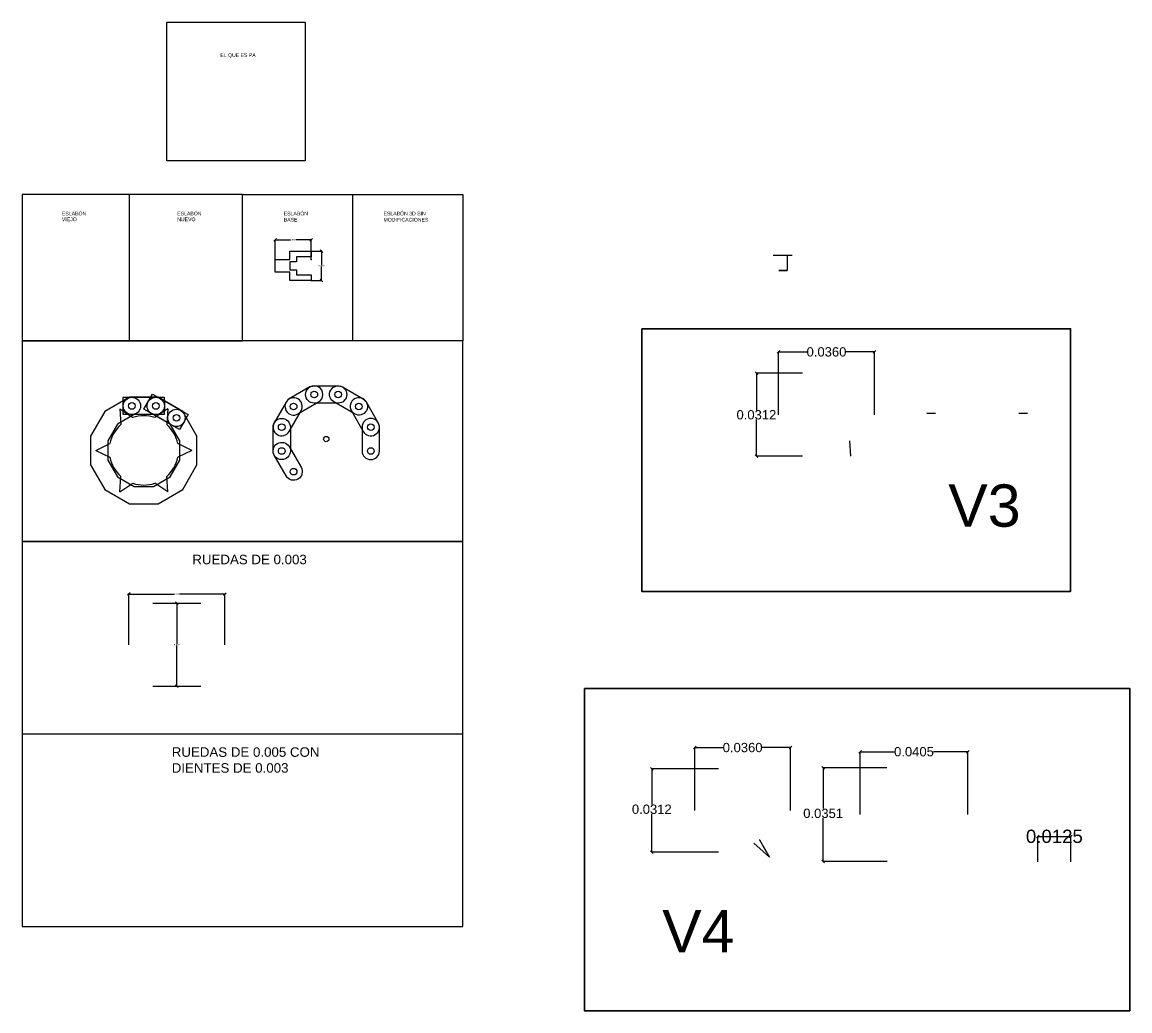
# Model space of a CAD drawing. Header units: millimetres. Extents: x 6495.02 to 6498.45, y 1663.36 to 1663.96.
# Drawn here: x 6495.0248 to 6495.4408, y 1663.5867 to 1663.9579 of the extents above; entities that cross this region are included whole.
import ezdxf

# ---------------------------------------------------------------- set-up
doc = ezdxf.new("R2010")
doc.units = ezdxf.units.MM
doc.layers.add('COTAS', color=7, linetype='Continuous', plot=False)
doc.layers.add('otros', color=10, linetype='Continuous')
doc.styles.get("Standard").update_dxf_attribs({"font": 'arial.ttf'})
doc.dimstyles.get("Standard").update_dxf_attribs({"dimtxt": 0.0005, "dimasz": 0.001, "dimexe": 0, "dimexo": 0, "dimgap": 0, "dimtad": 0, "dimtih": 1, "dimtoh": 1, "dimdec": 4, "dimzin": 0, "dimdsep": 46, "dimtxsty": 'Standard', "dimblk": 'OBLIQUE', "dimcen": 0, "dimadec": 0, "dimazin": 0, "dimtfac": 1, "dimtdec": 4, "dimtofl": 0, "dimtmove": 0, "dimatfit": 3, "dimldrblk": 'NONE', "dimfxl": 1, "dimtolj": 1, "dimtzin": 0, "dimarcsym": 0})

# ---------------------------------------------------------------- blocks, each defined once
blk = doc.blocks.new('_Oblique')
at = {"color": 0, "linetype": 'ByBlock', "lineweight": -2}
blk.add_line((-0.5, -0.5), (0.5, 0.5), dxfattribs=at)
blk = doc.blocks.new('*D6')
at = {"layer": 'COTAS', "color": 0, "lineweight": -2, "transparency": 16777216}
for p, q in [((6495.11989, 1663.86883), (6495.11989, 1663.87618)), ((6495.11989, 1663.87618), (6495.12558, 1663.87618)), ((6495.13335, 1663.87618), (6495.12766, 1663.87618)), ((6495.13335, 1663.86883), (6495.13335, 1663.87618))]:
    blk.add_line(p, q, dxfattribs=at)
at = {"layer": 'COTAS', "color": 0, "transparency": 16777216}
for p in [(6495.13335, 1663.87618), (6495.11989, 1663.86883), (6495.13335, 1663.86883)]:
    blk.add_point(p, dxfattribs=at)
at = {"layer": 'COTAS', "color": 0, "lineweight": -2, "transparency": 16777216, "xscale": 0.001, "yscale": 0.001, "zscale": 0.001, "rotation": 180}
blk.add_blockref('_Oblique', (6495.11989, 1663.87618), dxfattribs=at)
at = {"layer": 'COTAS', "color": 0, "lineweight": -2, "transparency": 16777216, "xscale": 0.001, "yscale": 0.001, "zscale": 0.001}
blk.add_blockref('_Oblique', (6495.13335, 1663.87618), dxfattribs=at)
at = {"layer": 'COTAS', "color": 0, "transparency": 16777216, "insert": (6495.12662, 1663.87618), "char_height": 0.0005, "attachment_point": 5}
blk.add_mtext('\\A1;0.0135', dxfattribs=at)
blk = doc.blocks.new('_None')
blk = doc.blocks.new('*D7')
at = {"layer": 'COTAS', "color": 0, "lineweight": -2, "transparency": 16777216}
for p, q in [((6495.13335, 1663.87195), (6495.13723, 1663.87195)), ((6495.13723, 1663.87195), (6495.13723, 1663.86671)), ((6495.13723, 1663.86095), (6495.13723, 1663.8662)), ((6495.13335, 1663.86095), (6495.13723, 1663.86095))]:
    blk.add_line(p, q, dxfattribs=at)
at = {"layer": 'COTAS', "color": 0, "transparency": 16777216}
for p in [(6495.13335, 1663.87195), (6495.13723, 1663.87195), (6495.13335, 1663.86095)]:
    blk.add_point(p, dxfattribs=at)
at = {"layer": 'COTAS', "color": 0, "lineweight": -2, "transparency": 16777216, "xscale": 0.001, "yscale": 0.001, "zscale": 0.001}
for p, rotation in [((6495.13723, 1663.87195), 90), ((6495.13723, 1663.86095), 270)]:
    blk.add_blockref('_Oblique', p, dxfattribs=dict(at, rotation=rotation))
at = {"layer": 'COTAS', "color": 0, "transparency": 16777216, "insert": (6495.13723, 1663.86645), "char_height": 0.0005, "attachment_point": 5}
blk.add_mtext('\\A1;0.0110', dxfattribs=at)
blk = doc.blocks.new('*D8')
at = {"layer": 'COTAS', "color": 0, "lineweight": -2, "transparency": 16777216}
for p, q in [((6495.06492, 1663.72414), (6495.06492, 1663.7432)), ((6495.06492, 1663.7432), (6495.08189, 1663.7432)), ((6495.10092, 1663.7432), (6495.08396, 1663.7432)), ((6495.10092, 1663.72414), (6495.10092, 1663.7432))]:
    blk.add_line(p, q, dxfattribs=at)
at = {"layer": 'Defpoints', "color": 0, "transparency": 16777216}
for p in [(6495.10092, 1663.7432), (6495.06492, 1663.72414), (6495.10092, 1663.72414)]:
    blk.add_point(p, dxfattribs=at)
at = {"layer": 'COTAS', "color": 0, "lineweight": -2, "transparency": 16777216, "xscale": 0.001, "yscale": 0.001, "zscale": 0.001, "rotation": 180}
blk.add_blockref('_Oblique', (6495.06492, 1663.7432), dxfattribs=at)
at = {"layer": 'COTAS', "color": 0, "lineweight": -2, "transparency": 16777216, "xscale": 0.001, "yscale": 0.001, "zscale": 0.001}
blk.add_blockref('_Oblique', (6495.10092, 1663.7432), dxfattribs=at)
at = {"layer": 'COTAS', "color": 0, "transparency": 16777216, "insert": (6495.08292, 1663.7432), "char_height": 0.0005, "attachment_point": 5}
blk.add_mtext('\\A1;0.0360', dxfattribs=at)
blk = doc.blocks.new('*D9')
at = {"layer": 'COTAS', "color": 0, "lineweight": -2, "transparency": 16777216}
for p, q in [((6495.08292, 1663.73973), (6495.08292, 1663.7244)), ((6495.08292, 1663.70855), (6495.08292, 1663.72389))]:
    blk.add_line(p, q, dxfattribs=at)
at = {"layer": 'Defpoints', "color": 0, "transparency": 16777216}
for p in [(6495.08292, 1663.73973), (6495.08292, 1663.70855), (6495.08292, 1663.70855)]:
    blk.add_point(p, dxfattribs=at)
at = {"layer": 'COTAS', "color": 0, "lineweight": -2, "transparency": 16777216, "xscale": 0.001, "yscale": 0.001, "zscale": 0.001}
for p, rotation in [((6495.08292, 1663.73973), 90), ((6495.08292, 1663.70855), 270)]:
    blk.add_blockref('_Oblique', p, dxfattribs=dict(at, rotation=rotation))
at = {"layer": 'COTAS', "color": 0, "transparency": 16777216, "insert": (6495.08292, 1663.72414), "char_height": 0.0005, "attachment_point": 5}
blk.add_mtext('\\A1;0.0312', dxfattribs=at)
blk = doc.blocks.new('*D14')
at = {"layer": 'COTAS', "color": 0, "lineweight": -2, "transparency": 16777216}
for p, q in [((6495.30886, 1663.81048), (6495.30886, 1663.83409)), ((6495.30886, 1663.83409), (6495.31961, 1663.83409)), ((6495.34486, 1663.83409), (6495.33412, 1663.83409)), ((6495.34486, 1663.81048), (6495.34486, 1663.83409))]:
    blk.add_line(p, q, dxfattribs=at)
at = {"layer": 'Defpoints', "color": 0, "transparency": 16777216}
for p in [(6495.34486, 1663.83409), (6495.30886, 1663.81048, 0.00679), (6495.34486, 1663.81048, 0.00679)]:
    blk.add_point(p, dxfattribs=at)
at = {"layer": 'COTAS', "color": 0, "lineweight": -2, "transparency": 16777216, "xscale": 0.001, "yscale": 0.001, "zscale": 0.001, "rotation": 180}
blk.add_blockref('_Oblique', (6495.30886, 1663.83409), dxfattribs=at)
at = {"layer": 'COTAS', "color": 0, "lineweight": -2, "transparency": 16777216, "xscale": 0.001, "yscale": 0.001, "zscale": 0.001}
blk.add_blockref('_Oblique', (6495.34486, 1663.83409), dxfattribs=at)
at = {"layer": 'COTAS', "color": 0, "transparency": 16777216, "insert": (6495.32686, 1663.83409), "char_height": 0.0035, "attachment_point": 5}
blk.add_mtext('\\A1;0.0360', dxfattribs=at)
blk = doc.blocks.new('*D15')
at = {"layer": 'COTAS', "color": 0, "lineweight": -2, "transparency": 16777216}
for p, q in [((6495.31786, 1663.82606), (6495.30054, 1663.82606)), ((6495.30054, 1663.82606), (6495.30054, 1663.81226)), ((6495.30054, 1663.79489), (6495.30054, 1663.80869)), ((6495.31786, 1663.79489), (6495.30054, 1663.79489))]:
    blk.add_line(p, q, dxfattribs=at)
at = {"layer": 'Defpoints', "color": 0, "transparency": 16777216}
for p in [(6495.31786, 1663.82606, 0.00679), (6495.30054, 1663.79489), (6495.31786, 1663.79489, 0.00679)]:
    blk.add_point(p, dxfattribs=at)
at = {"layer": 'COTAS', "color": 0, "lineweight": -2, "transparency": 16777216, "xscale": 0.001, "yscale": 0.001, "zscale": 0.001}
for p, rotation in [((6495.30054, 1663.82606), 90), ((6495.30054, 1663.79489), 270)]:
    blk.add_blockref('_Oblique', p, dxfattribs=dict(at, rotation=rotation))
at = {"layer": 'COTAS', "color": 0, "lineweight": 5, "transparency": 16777216, "insert": (6495.30054, 1663.81048), "char_height": 0.0035, "attachment_point": 5}
blk.add_mtext('\\A1;0.0312', dxfattribs=at)
blk = doc.blocks.new('*D22')
at = {"layer": 'COTAS', "color": 0, "lineweight": -2, "transparency": 16777216}
for p, q in [((6495.27737, 1663.66192), (6495.27737, 1663.68553)), ((6495.27737, 1663.68553), (6495.28812, 1663.68553)), ((6495.31337, 1663.68553), (6495.30263, 1663.68553)), ((6495.31337, 1663.66192), (6495.31337, 1663.68553))]:
    blk.add_line(p, q, dxfattribs=at)
at = {"layer": 'Defpoints', "color": 0, "transparency": 16777216}
for p in [(6495.31337, 1663.68553), (6495.27737, 1663.66192, 0.00679), (6495.31337, 1663.66192, 0.00679)]:
    blk.add_point(p, dxfattribs=at)
at = {"layer": 'COTAS', "color": 0, "lineweight": -2, "transparency": 16777216, "xscale": 0.001, "yscale": 0.001, "zscale": 0.001, "rotation": 180}
blk.add_blockref('_Oblique', (6495.27737, 1663.68553), dxfattribs=at)
at = {"layer": 'COTAS', "color": 0, "lineweight": -2, "transparency": 16777216, "xscale": 0.001, "yscale": 0.001, "zscale": 0.001}
blk.add_blockref('_Oblique', (6495.31337, 1663.68553), dxfattribs=at)
at = {"layer": 'COTAS', "color": 0, "transparency": 16777216, "insert": (6495.29537, 1663.68553), "char_height": 0.0035, "attachment_point": 5}
blk.add_mtext('\\A1;0.0360', dxfattribs=at)
blk = doc.blocks.new('*D23')
at = {"layer": 'COTAS', "color": 0, "lineweight": -2, "transparency": 16777216}
for p, q in [((6495.28637, 1663.67751), (6495.26126, 1663.67751)), ((6495.26126, 1663.67751), (6495.26126, 1663.66416)), ((6495.26126, 1663.64633), (6495.26126, 1663.66058)), ((6495.28637, 1663.64633), (6495.26126, 1663.64633))]:
    blk.add_line(p, q, dxfattribs=at)
at = {"layer": 'Defpoints', "color": 0, "transparency": 16777216}
for p in [(6495.28637, 1663.67751, 0.00679), (6495.26126, 1663.64633), (6495.28637, 1663.64633, 0.00679)]:
    blk.add_point(p, dxfattribs=at)
at = {"layer": 'COTAS', "color": 0, "lineweight": -2, "transparency": 16777216, "xscale": 0.001, "yscale": 0.001, "zscale": 0.001}
for p, rotation in [((6495.26126, 1663.67751), 90), ((6495.26126, 1663.64633), 270)]:
    blk.add_blockref('_Oblique', p, dxfattribs=dict(at, rotation=rotation))
at = {"layer": 'COTAS', "color": 0, "lineweight": 5, "transparency": 16777216, "insert": (6495.26126, 1663.66237), "char_height": 0.0035, "attachment_point": 5}
blk.add_mtext('\\A1;0.0312', dxfattribs=at)
blk = doc.blocks.new('*D24')
at = {"layer": 'COTAS', "color": 0, "lineweight": -2, "transparency": 16777216}
for p, q in [((6495.33945, 1663.66037), (6495.33945, 1663.68398)), ((6495.33945, 1663.68398), (6495.35244, 1663.68398)), ((6495.37998, 1663.68398), (6495.36699, 1663.68398)), ((6495.37998, 1663.66038), (6495.37998, 1663.68398))]:
    blk.add_line(p, q, dxfattribs=at)
at = {"layer": 'Defpoints', "color": 0, "transparency": 16777216}
for p in [(6495.37998, 1663.68398), (6495.33945, 1663.66037, 0.00679), (6495.37998, 1663.66038, 0.00775)]:
    blk.add_point(p, dxfattribs=at)
at = {"layer": 'COTAS', "color": 0, "lineweight": -2, "transparency": 16777216, "xscale": 0.001, "yscale": 0.001, "zscale": 0.001, "rotation": 180}
blk.add_blockref('_Oblique', (6495.33945, 1663.68398), dxfattribs=at)
at = {"layer": 'COTAS', "color": 0, "lineweight": -2, "transparency": 16777216, "xscale": 0.001, "yscale": 0.001, "zscale": 0.001}
blk.add_blockref('_Oblique', (6495.37998, 1663.68398), dxfattribs=at)
at = {"layer": 'COTAS', "color": 0, "transparency": 16777216, "insert": (6495.35972, 1663.68398), "char_height": 0.0035, "attachment_point": 5}
blk.add_mtext('\\A1;0.0405', dxfattribs=at)
blk = doc.blocks.new('*D25')
at = {"layer": 'COTAS', "color": 0, "lineweight": -2, "transparency": 16777216}
for p, q in [((6495.34958, 1663.67792), (6495.32561, 1663.67792)), ((6495.32561, 1663.67792), (6495.32561, 1663.66261)), ((6495.32561, 1663.64282), (6495.32561, 1663.65904)), ((6495.34959, 1663.64282), (6495.32561, 1663.64282))]:
    blk.add_line(p, q, dxfattribs=at)
at = {"layer": 'Defpoints', "color": 0, "transparency": 16777216}
for p in [(6495.34958, 1663.67792, 0.00775), (6495.32561, 1663.64282), (6495.34959, 1663.64282, 0.00679)]:
    blk.add_point(p, dxfattribs=at)
at = {"layer": 'COTAS', "color": 0, "lineweight": -2, "transparency": 16777216, "xscale": 0.001, "yscale": 0.001, "zscale": 0.001}
for p, rotation in [((6495.32561, 1663.67792), 90), ((6495.32561, 1663.64282), 270)]:
    blk.add_blockref('_Oblique', p, dxfattribs=dict(at, rotation=rotation))
at = {"layer": 'COTAS', "color": 0, "lineweight": 5, "transparency": 16777216, "insert": (6495.32561, 1663.66083), "char_height": 0.0035, "attachment_point": 5}
blk.add_mtext('\\A1;0.0351', dxfattribs=at)
blk = doc.blocks.new('*D27')
at = {"layer": 'COTAS', "color": 0, "lineweight": -2, "transparency": 16777216}
for p, q in [((6495.40619, 1663.6426), (6495.40619, 1663.65219)), ((6495.40619, 1663.65219), (6495.41866, 1663.65219)), ((6495.41866, 1663.6426), (6495.41866, 1663.65219))]:
    blk.add_line(p, q, dxfattribs=at)
at = {"layer": 'Defpoints', "color": 0, "transparency": 16777216}
for p in [(6495.41866, 1663.65219), (6495.40619, 1663.6426, -0.00311), (6495.41866, 1663.6426, -0.00311)]:
    blk.add_point(p, dxfattribs=at)
at = {"layer": 'COTAS', "color": 0, "lineweight": -2, "transparency": 16777216, "xscale": 0.001, "yscale": 0.001, "zscale": 0.001, "rotation": 180}
blk.add_blockref('_Oblique', (6495.40619, 1663.65219), dxfattribs=at)
at = {"layer": 'COTAS', "color": 0, "lineweight": -2, "transparency": 16777216, "xscale": 0.001, "yscale": 0.001, "zscale": 0.001}
blk.add_blockref('_Oblique', (6495.41866, 1663.65219), dxfattribs=at)
at = {"layer": 'COTAS', "color": 0, "transparency": 16777216, "insert": (6495.41243, 1663.65219), "char_height": 0.005, "attachment_point": 5}
blk.add_mtext('\\A1;0.0125', dxfattribs=at)

msp = doc.modelspace()

# ---------------------------------------------------------------- linework, layer by layer
for p, q in [((6495.06151, 1663.81268), (6495.06636, 1663.80941)), ((6495.06151, 1663.81268), (6495.06192, 1663.80684)), ((6495.07951, 1663.81268), (6495.07466, 1663.80941)), ((6495.07951, 1663.81268), (6495.0791, 1663.80684)), ((6495.05251, 1663.79709), (6495.05776, 1663.79965)), ((6495.05251, 1663.79709), (6495.05776, 1663.79452)), ((6495.08851, 1663.79709), (6495.08325, 1663.79965)), ((6495.08851, 1663.79709), (6495.08325, 1663.79452)), ((6495.06151, 1663.7815), (6495.06192, 1663.78733)), ((6495.06151, 1663.7815), (6495.06636, 1663.78477)), ((6495.07951, 1663.7815), (6495.07466, 1663.78477)), ((6495.07951, 1663.7815), (6495.0791, 1663.78733))]:
    msp.add_line(p, q)
for points in [[(6495.06516, 1663.81706), (6495.05588, 1663.81171), (6495.05053, 1663.80244), (6495.05053, 1663.79173), (6495.05588, 1663.78246), (6495.06516, 1663.77711), (6495.07586, 1663.77711), (6495.08513, 1663.78246), (6495.09048, 1663.79173), (6495.09048, 1663.80244), (6495.08513, 1663.81171), (6495.07586, 1663.81706)], [(6495.0669, 1663.81056), (6495.06064, 1663.80695), (6495.05703, 1663.8007), (6495.05703, 1663.79348), (6495.06064, 1663.78722), (6495.0669, 1663.78361), (6495.07412, 1663.78361), (6495.08037, 1663.78722), (6495.08398, 1663.79348), (6495.08398, 1663.8007), (6495.08037, 1663.80695), (6495.07412, 1663.81056)]]:
    msp.add_lwpolyline(points, close=True)
for start, end in [(71.3743, 108.6257), (131.3743, 168.6257), (11.3743, 48.6257), (191.3743, 228.6257), (311.3743, 348.6257), (251.3743, 288.6257)]:
    msp.add_arc((6495.07051, 1663.79709), 0.013, start, end)
at = {"layer": 'COTAS', "extrusion": (0, -1, -2.22045e-16)}
for p, q in [((6495.31391, 1663.87031, 0), (6495.30683, 1663.87031, 0)), ((6495.3121, 1663.87031, 0), (6495.3121, 1663.86467, -0.0065)), ((6495.36776, 1663.811, -0.00311), (6495.36776, 1663.811, -0.00636))]:
    msp.add_line(p, q, dxfattribs=at)
at = {"layer": 'COTAS', "extrusion": (4.13407e-11, -1, 0)}
for p, q in [((6495.36776, 1663.811, -0.00636), (6495.3645, 1663.811, -0.00636)), ((6495.40235, 1663.811, -0.02056), (6495.3991, 1663.811, -0.02056))]:
    msp.add_line(p, q, dxfattribs=at)
at = {"layer": 'COTAS', "extrusion": (0.095442, -0.165317, 0.981611)}
msp.add_line((6495.33546, 1663.80072, 0.00877), (6495.33586, 1663.79489, 0.00877), dxfattribs=at)
at = {"layer": 'COTAS'}
for p, q in [((6495.33586, 1663.79489, 0.00775), (6495.33586, 1663.79489, 0.01214)), ((6495.07392, 1663.73973), (6495.09192, 1663.73973)), ((6495.07392, 1663.70855), (6495.09192, 1663.70855)), ((6495.29953, 1663.6496, 0.00877), (6495.3055, 1663.64437, 0.00775)), ((6495.3055, 1663.64437, 0.00679), (6495.29953, 1663.6496, 0.00577)), ((6495.29953, 1663.6496, 0.00577), (6495.29953, 1663.6496, 0.00877)), ((6495.30178, 1663.65086, 0.00577), (6495.30175, 1663.65088, 0.00877)), ((6495.30176, 1663.65087, 0.00727), (6495.30437, 1663.64633, 0.00727)), ((6495.30176, 1663.65087, 0.00727), (6495.3055, 1663.64437, 0.00727))]:
    msp.add_line(p, q, dxfattribs=at)
at = {"layer": 'COTAS', "color": 1, "lineweight": 35}
for points in [[(6495.25748, 1663.84278), (6495.41851, 1663.84278), (6495.41851, 1663.7442), (6495.25748, 1663.7442)], [(6495.23593, 1663.70778), (6495.44077, 1663.70778), (6495.44077, 1663.5867), (6495.23593, 1663.5867)]]:
    msp.add_lwpolyline(points, close=True, dxfattribs=at)
at = {"layer": 'COTAS', "extrusion": (0, -1, -2.22045e-16)}
msp.add_arc((6495.31216, -0.00325, -1663.86467), 0.00325, 91.0961, 268.8603, dxfattribs=at)
at = {"layer": 'otros', "color": 152, "lineweight": 30, "true_color": 0x2776bb}
for p, q in [((6495.06512, 1663.83826), (6495.06512, 1663.8932)), ((6495.19026, 1663.69063), (6495.02482, 1663.69063))]:
    msp.add_line(p, q, dxfattribs=at)
at = {"layer": 'otros', "color": 6, "lineweight": 30}
msp.add_line((6495.14897, 1663.83826), (6495.14897, 1663.8932), dxfattribs=at)
at = {"layer": 'otros', "color": 40, "lineweight": 30, "true_color": 0xf8d731}
msp.add_lwpolyline([(6495.0791, 1663.9579), (6495.13114, 1663.9579), (6495.13114, 1663.90586), (6495.0791, 1663.90586)], close=True, dxfattribs=at)
at = {"layer": 'otros', "color": 152, "lineweight": 30, "true_color": 0x2776bb}
for points in [[(6495.02482, 1663.83826), (6495.10754, 1663.83826), (6495.10754, 1663.8932), (6495.02482, 1663.8932)], [(6495.02482, 1663.76287), (6495.19026, 1663.76287), (6495.19026, 1663.83826), (6495.02482, 1663.83826)], [(6495.02482, 1663.61839), (6495.19026, 1663.61839), (6495.19026, 1663.76287), (6495.02482, 1663.76287)]]:
    msp.add_lwpolyline(points, close=True, dxfattribs=at)
at = {"layer": 'otros', "color": 6, "lineweight": 30}
msp.add_lwpolyline([(6495.10754, 1663.8932), (6495.19026, 1663.8932), (6495.19026, 1663.83826), (6495.10754, 1663.83826)], close=True, dxfattribs=at)
at = {"layer": 'otros'}
for points in [[(6495.12539, 1663.87195), (6495.13335, 1663.87195), (6495.13335, 1663.86983), (6495.12785, 1663.86983), (6495.12785, 1663.86795), (6495.12539, 1663.86795), (6495.12539, 1663.86495), (6495.12785, 1663.86495), (6495.12785, 1663.86307), (6495.13335, 1663.86307), (6495.13335, 1663.86095), (6495.12539, 1663.86095), (6495.12539, 1663.86407), (6495.11989, 1663.86407), (6495.11989, 1663.86883), (6495.12539, 1663.86883), (6495.12539, 1663.87195)], [(6495.14674, 1663.81824), (6495.14674, 1663.8181), (6495.14674, 1663.81797)], [(6495.12389, 1663.81212), (6495.12395, 1663.812), (6495.12402, 1663.81188)]]:
    msp.add_lwpolyline(points, dxfattribs=at)
for points in [[(6495.0738, 1663.81825), (6495.08713, 1663.81056), (6495.08557, 1663.80771), (6495.08388, 1663.80493), (6495.07055, 1663.81262)], [(6495.06278, 1663.81706), (6495.07817, 1663.81706), (6495.07824, 1663.81381), (6495.07817, 1663.81056), (6495.06278, 1663.81056)]]:
    msp.add_lwpolyline(points, close=True, dxfattribs=at)
for points in [[(6495.13615, 1663.81529, 1), (6495.1329, 1663.82092), (6495.12514, 1663.81644, 1), (6495.12839, 1663.81081)], [(6495.13453, 1663.81485, -1), (6495.13453, 1663.82135), (6495.14349, 1663.82135, -1), (6495.14349, 1663.81485)], [(6495.14187, 1663.81529, -1), (6495.14512, 1663.82092), (6495.15288, 1663.81644, -1), (6495.14963, 1663.81081)], [(6495.12958, 1663.812, 1), (6495.12395, 1663.81525), (6495.11947, 1663.80748, 1), (6495.1251, 1663.80423)], [(6495.15292, 1663.80423, 1), (6495.15855, 1663.80748), (6495.15407, 1663.81525, 1), (6495.14844, 1663.812)], [(6495.12553, 1663.79689, -1), (6495.11903, 1663.79689), (6495.11903, 1663.80586, -1), (6495.12553, 1663.80586)], [(6495.15249, 1663.79689, 1), (6495.15899, 1663.79689), (6495.15899, 1663.80586, 1), (6495.15249, 1663.80586)], [(6495.12958, 1663.79076, -1), (6495.12395, 1663.78751), (6495.11947, 1663.79527, -1), (6495.1251, 1663.79852)]]:
    msp.add_lwpolyline(points, format="xyb", close=True, dxfattribs=at)
for centre, radius in [((6495.13453, 1663.8181), 0.00125), ((6495.14349, 1663.8181), 0.00125), ((6495.06603, 1663.81381), 0.00325), ((6495.06603, 1663.81381), 0.00125), ((6495.07499, 1663.81381), 0.00325), ((6495.07499, 1663.81381), 0.00125), ((6495.12677, 1663.81362), 0.00125), ((6495.15126, 1663.81362), 0.00125), ((6495.08275, 1663.80933), 0.00325), ((6495.08275, 1663.80933), 0.00325), ((6495.08275, 1663.80933), 0.00125), ((6495.08275, 1663.80933), 0.00125), ((6495.12228, 1663.80586), 0.00125), ((6495.15574, 1663.80586), 0.00125), ((6495.13901, 1663.80138), 0.001), ((6495.12228, 1663.79689), 0.00125), ((6495.15574, 1663.79689), 0.00125), ((6495.12677, 1663.78913), 0.00125)]:
    msp.add_circle(centre, radius, dxfattribs=at)

# ---------------------------------------------------------------- texts
at = {"layer": 'COTAS'}
for s, p in [('V3', (6495.37261, 1663.76846)), ('V4', (6495.26517, 1663.60865))]:
    msp.add_text(s, height=0.015887, dxfattribs=at).set_placement(p)
at = {"layer": 'otros', "attachment_point": 1}
for s, width, gutter_width, insert, char_height in [('EL QUE ES PA', 0.0131578, 0.00691, (6495.09924, 1663.94622), 0.0013811), ('VIEJO', 0.0000301, 0.00691, (6495.03976, 1663.88456), 0.001381), ('ESLABÓN', 0.0000301, 0.00691, (6495.03976, 1663.88673), 0.001381), ('ESLABÓN', 0.0000301, 0.00691, (6495.08306, 1663.88673), 0.001381), ('NUEVO', 0.0000301, 0.00691, (6495.08306, 1663.88456), 0.001381), ('ESLABÓN BASE', 0.0000301, 0.00691, (6495.12305, 1663.88673), 0.0013811), ('ESLABÓN 3D SIN MODIFICACIONES', 0.0200409, 0.00691, (6495.16052, 1663.88673), 0.0013811), ('RUEDAS DE 0.003', 0.0523273, 0.01787, (6495.08872, 1663.75795), 0.0035732), ('RUEDAS DE 0.005 CON DIENTES DE 0.003', 0.0583122, 0.01787, (6495.081, 1663.68564), 0.0035732)]:
    msp.add_mtext_dynamic_manual_height_columns(s, width=width, gutter_width=gutter_width, heights=[0], dxfattribs=dict(at, insert=insert, char_height=char_height))

# ---------------------------------------------------------------- dimensions: what is measured, and where the dimension line sits
at = {"layer": 'COTAS'}
for base, p1, p2, picture, middle in [((6495.13335, 1663.87618), (6495.11989, 1663.86883), (6495.13335, 1663.86883), '*D6', (6495.12662, 1663.87618)), ((6495.10092, 1663.7432), (6495.06492, 1663.72414), (6495.10092, 1663.72414), '*D8', (6495.08292, 1663.7432))]:
    dim = msp.add_linear_dim(base=base, p1=p1, p2=p2, dimstyle='Standard', dxfattribs=at)
    dim.commit()
    dim.dimension.update_dxf_attribs({"geometry": picture, "text_midpoint": middle})
for base, p1, p2, picture, middle in [((6495.13723, 1663.87195), (6495.13335, 1663.86095), (6495.13335, 1663.87195), '*D7', (6495.13723, 1663.86645)), ((6495.08292, 1663.70855), (6495.08292, 1663.73973), (6495.08292, 1663.70855), '*D9', (6495.08292, 1663.72414))]:
    dim = msp.add_linear_dim(base=base, p1=p1, p2=p2, angle=90, dimstyle='Standard', dxfattribs=at)
    dim.commit()
    dim.dimension.update_dxf_attribs({"geometry": picture, "text_midpoint": middle})
for base, p1, p2, picture, middle in [((6495.34486, 1663.83409), (6495.30886, 1663.81048, 0.00679), (6495.34486, 1663.81048, 0.00679), '*D14', (6495.32686, 1663.83409)), ((6495.31337, 1663.68553), (6495.27737, 1663.66192, 0.00679), (6495.31337, 1663.66192, 0.00679), '*D22', (6495.29537, 1663.68553)), ((6495.37998, 1663.68398), (6495.33945, 1663.66037, 0.00679), (6495.37998, 1663.66038, 0.00775), '*D24', (6495.35972, 1663.68398))]:
    dim = msp.add_linear_dim(base=base, p1=p1, p2=p2, dimstyle='Standard', override={"dimtxt": 0.0035}, dxfattribs=at)
    dim.commit()
    dim.dimension.update_dxf_attribs({"geometry": picture, "text_midpoint": middle})
at = {"layer": 'COTAS', "lineweight": 5}
dim = msp.add_linear_dim(base=(6495.30054, 1663.79489), p1=(6495.31786, 1663.82606, 0.00679), p2=(6495.31786, 1663.79489, 0.00679), angle=90, dimstyle='Standard', override={"dimtxt": 0.0035}, dxfattribs=at)
dim.commit()
dim.dimension.update_dxf_attribs({"geometry": '*D15', "text_midpoint": (6495.30054, 1663.81048)})
for base, p1, p2, picture, middle in [((6495.26126, 1663.64633), (6495.28637, 1663.67751, 0.00679), (6495.28637, 1663.64633, 0.00679), '*D23', (6495.26126, 1663.66237)), ((6495.32561, 1663.64282), (6495.34958, 1663.67792, 0.00775), (6495.34959, 1663.64282, 0.00679), '*D25', (6495.32561, 1663.66083))]:
    dim = msp.add_linear_dim(base=base, p1=p1, p2=p2, angle=90, dimstyle='Standard', override={"dimtxt": 0.0035}, dxfattribs=at)
    dim.commit()
    dim.dimension.update_dxf_attribs({"geometry": picture, "text_midpoint": middle, "dimtype": 160})
at = {"layer": 'COTAS'}
dim = msp.add_linear_dim(base=(6495.41866, 1663.65219), p1=(6495.40619, 1663.6426, -0.00311), p2=(6495.41866, 1663.6426, -0.00311), dimstyle='Standard', override={"dimtxt": 0.005}, dxfattribs=at)
dim.commit()
dim.dimension.update_dxf_attribs({"geometry": '*D27', "text_midpoint": (6495.41243, 1663.65219), "dimtype": 160})

doc.saveas('drawing.dxf')
